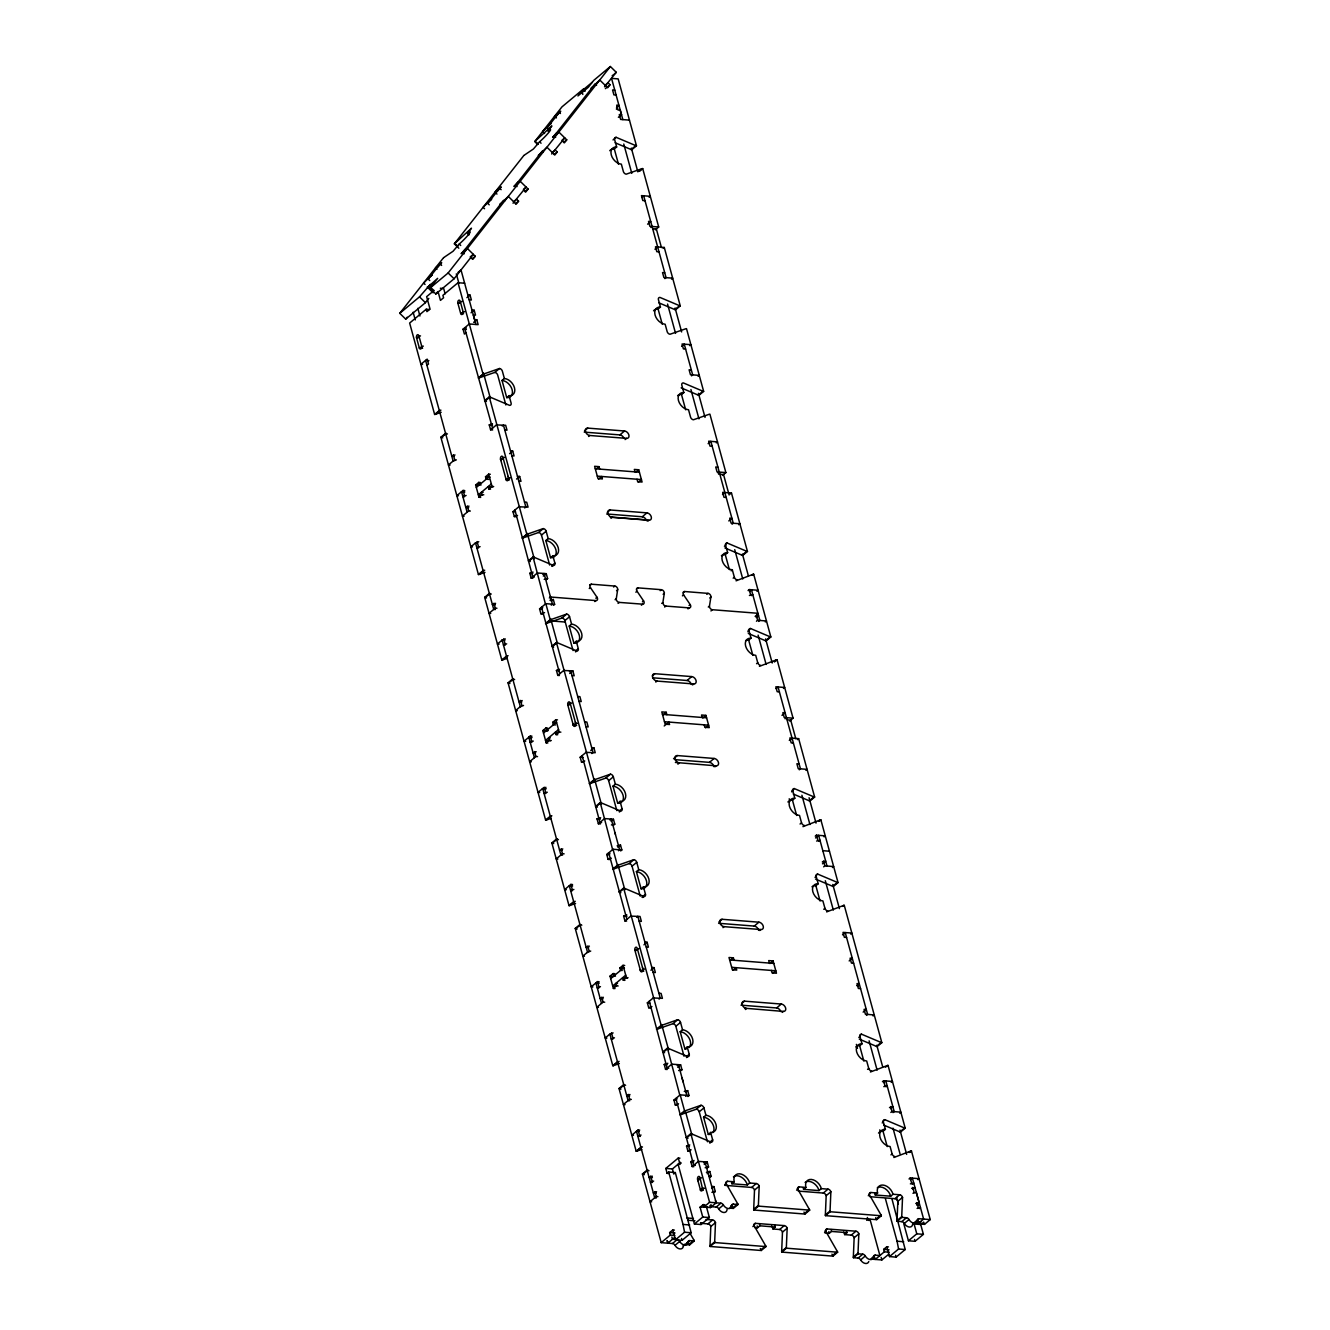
<?xml version="1.0" encoding="UTF-8"?>
<svg xmlns="http://www.w3.org/2000/svg" width="1330" height="1330" viewBox="0 0 1330 1330"><rect width="100%" height="100%" fill="white"/><g stroke="black" fill="none" stroke-linecap="round" stroke-linejoin="round"><path stroke-width="1.5" d="M787.161 1228.222L782.472 1232.129L781.674 1251.414A2.793 1.912 50.2 0 0 781.774 1252.095L786.446 1248.188A2.793 1.912 50.2 0 1 786.346 1247.507L787.161 1228.222A2.793 1.912 50.2 0 0 784.284 1225.595L755.59 1223.351A2.793 1.912 50.2 0 0 754.06 1225.628L765.681 1245.878A2.793 1.912 50.2 0 1 765.964 1246.592L761.292 1250.499L710.104 1246.476A2.793 1.912 50.2 0 1 710.004 1245.778L710.802 1226.509L715.49 1222.602A2.793 1.912 50.2 0 0 712.614 1219.976L705.981 1219.46M710.104 1246.476L714.775 1242.569A2.793 1.912 50.2 0 1 714.676 1241.888L715.49 1222.602M830.868 1191.78L826.179 1195.687L825.365 1214.955A2.793 1.912 50.2 0 0 825.465 1215.653L830.153 1211.746A2.793 1.912 50.2 0 1 830.053 1211.048L830.868 1191.78A2.793 1.912 50.2 0 0 827.992 1189.153L821.358 1188.621A9.742 6.667 50.2 0 0 811.283 1179.427A9.742 6.667 50.2 0 0 805.913 1187.424L799.297 1186.892A2.793 1.912 50.2 0 0 797.767 1189.186L809.388 1209.436A2.793 1.912 50.2 0 1 809.671 1210.134L804.983 1214.041L753.794 1210.034A2.793 1.912 50.2 0 1 753.694 1209.336L754.509 1190.067L759.197 1186.161A2.793 1.912 50.2 0 0 756.305 1183.534L749.688 1183.002A9.742 6.667 50.2 0 0 739.613 1173.808A9.742 6.667 50.2 0 0 734.243 1181.805L731.899 1183.75A9.742 6.667 50.2 0 1 731.6 1182.204M753.794 1210.034L758.482 1206.127A2.793 1.912 50.2 0 1 758.383 1205.429L759.197 1186.161M868.789 1261.488A5.569 3.807 50.2 0 1 865.182 1263.417A5.569 3.807 50.2 0 1 860.626 1259.892A2.793 1.912 50.2 0 0 858.099 1258.08L853.444 1257.715A2.793 1.912 50.2 0 1 853.345 1257.033L854.143 1237.748L858.831 1233.841A2.793 1.912 50.2 0 0 855.955 1231.214L827.277 1228.97L825.215 1230.682M853.444 1257.715L858.116 1253.824A2.793 1.912 50.2 0 1 858.016 1253.126L858.831 1233.841M912.613 1224.415A5.569 3.807 50.2 0 1 909.221 1227.025A5.569 3.807 50.2 0 1 904.334 1223.434A2.793 1.912 50.2 0 0 901.79 1221.638L897.152 1221.273A2.776 1.895 50.2 0 1 897.052 1220.574L897.85 1201.306L902.538 1197.399A2.793 1.912 50.2 0 0 899.662 1194.772L893.029 1194.257A9.742 6.667 50.2 0 0 882.97 1185.047A9.742 6.667 50.2 0 0 877.584 1193.043L875.256 1194.988A9.742 6.667 50.2 0 1 874.957 1193.442M897.152 1221.273L901.823 1217.366A2.776 1.895 50.2 0 1 901.723 1216.667L902.538 1197.399M636.887 588.841L638.051 587.877L661.359 589.689A2.793 1.912 50.2 0 1 661.775 589.772L662.656 590.171A2.793 1.912 50.2 0 1 663.537 590.986L664.202 592.183A2.793 1.912 50.2 0 1 664.335 593.097L662.855 602.673A2.793 1.912 50.2 0 0 662.905 603.271L663.653 604.784A2.793 1.912 50.2 0 0 665.831 606.064L689.139 607.893A2.793 1.912 50.2 0 0 690.27 604.685L683.62 594.876A2.793 1.912 50.2 0 1 684.651 591.518L708.225 593.396A2.793 1.912 50.2 0 1 710.669 595.524L710.918 596.455A2.793 1.912 50.2 0 1 710.902 597.02L709.472 606.048L708.292 607.029M589.257 588.542L590.42 587.577A2.793 1.912 50.2 0 1 591.335 584.202L615.042 586.081A2.793 1.912 50.2 0 1 617.735 589.157L616.289 598.749A2.793 1.912 50.2 0 0 616.405 599.93L616.854 600.844A2.793 1.912 50.2 0 0 617.286 601.376L618.084 602.024A2.793 1.912 50.2 0 0 618.965 602.374L643.072 604.202A2.793 1.912 50.2 0 0 643.57 600.894L636.937 591.085A2.793 1.912 50.2 0 1 638.051 587.877M664.335 593.097L663.155 594.344M662.855 602.673L661.708 603.371M702.739 1189.752L699.929 1177.482A2.095 1.264 -85.5 0 0 697.585 1179.427L700.511 1190.134L702.988 1190.317M428.809 298.369L425.434 302.675L405.7 319.134L399.765 313.315L443.472 257.771M458.8 248.211L454.345 243.839L523.821 155.51M537.669 144.488L534.71 141.578L561.992 106.849L583.388 89.01L577.935 95.943L588.342 87.265L593.795 80.332L610.37 66.5L616.289 72.319L604.518 86.799M454.378 243.822L471.485 228.178L467.562 233.432A9.742 1.031 -45.5 0 1 468.858 234.163A9.742 1.031 -45.5 0 1 459.232 244.022L453.048 251.27L443.705 257.604M538.168 144.056L535.125 141.196L551.867 125.918L547.91 131.155A9.742 1.031 -45.5 0 1 549.207 131.903A9.742 1.031 -45.5 0 1 539.581 141.761L533.413 148.993L524.053 155.327M399.765 313.315L419.499 296.856L430.355 284.404L429.174 285.917L433.613 290.289M405.7 319.134L407.18 317.238M470.188 256.923L473.314 254.313L454.079 278.785L435.841 293.997L429.906 288.178L437.653 278.336L429.174 285.917M429.906 288.178L448.144 272.966L610.37 66.5M435.841 293.997L437.287 292.151M465.084 249.375L461.128 253.697L467.379 248.494L475.276 256.258L472.898 259.284L470.92 257.338M513.48 201.828L516.589 199.217L518.567 201.163L516.19 204.188L508.293 196.424L499.664 204.654L501.227 203.357M517.885 182.16L513.945 186.483L520.196 181.279L528.093 189.043L525.716 192.069L523.737 190.124M552.133 152.618L555.258 150.007L557.237 151.953L554.843 154.978L546.946 147.214L538.317 155.46L539.88 154.147M556.555 132.95L552.598 137.273L558.849 132.069L566.746 139.833L564.369 142.859L562.39 140.93M604.951 85.403L608.059 82.793L610.038 84.738L607.66 87.763L599.764 79.999L591.135 88.246L592.698 86.949M454.81 243.44L457.803 246.316M461.427 491.817L464.835 492M532.648 576.954L534.394 577.004M534.411 757.718L528.808 737.252M599.83 822.538L601.592 822.588M452.749 461.36L456.356 459.864M496.439 424.918L505.666 425.284L507.013 430.189L504.801 430.022M475.143 543.222L478.75 541.726M518.85 506.78L528.06 507.146L526.713 502.241L524.502 502.058M501.726 640.445L505.334 638.949M549.938 600.246L553.313 599.448L554.643 604.352L545.832 603.67L539.581 608.874L540.928 613.778L542.574 613.911M545.433 603.986L533.047 556.971L528.359 560.861A2.793 1.912 50.2 0 1 529.024 561.027L530.254 561.543M519.93 706.962L523.538 705.465M563.637 670.503L572.848 670.869L574.194 675.79L571.983 675.607M542.324 788.823L545.932 787.327M586.031 752.364L595.242 752.73L593.895 747.826L591.7 747.66M617.12 845.847L620.495 845.032L621.842 849.953L613.014 849.255L606.763 854.459L608.109 859.38L609.772 859.513M612.615 849.587L600.229 802.555L595.557 806.462A2.793 1.912 50.2 0 1 596.206 806.612L597.436 807.127M587.112 952.546L590.72 951.05M630.819 916.104L640.029 916.47L641.376 921.374L639.165 921.208M609.506 1034.408L613.113 1032.911M653.213 997.966L662.423 998.331L661.077 993.41L658.882 993.244M684.302 1091.431L687.677 1090.633L689.023 1095.538L680.195 1094.856L673.961 1100.06L675.291 1104.964L676.953 1105.097M679.813 1095.172L667.427 1048.14L662.739 1052.047A2.793 1.912 50.2 0 1 663.404 1052.196L664.618 1052.728M707.394 1167.939L708.558 1166.959L707.211 1162.054L698.4 1161.356L692.149 1166.576L690.802 1161.655L694.027 1160.492M582.823 94.463L581.842 90.922L592.249 82.244M556.788 115.527L560.728 111.188L554.477 116.392L556.406 117.888M549.639 124.604L551.202 123.308L542.59 131.554L544.552 133.482M612.149 75.777L613.197 74.912M614.227 74.048L616.289 72.319M605.366 88.645L610.038 84.738M497.287 191.254L501.227 186.931L494.976 192.135L496.955 194.08M490.138 200.348L491.701 199.051L483.073 207.281L484.552 208.744M562.041 140.165L564.768 137.888L551.701 154.014M563.637 142.443L566.746 139.833M554.111 154.563L557.237 151.953M616.438 109.293A2.095 1.264 -85.5 0 0 616.571 107.248L618.915 105.286L616.704 105.12L618.051 110.024L620.262 110.207L621.492 114.696L618.367 117.306M523.388 189.375L526.115 187.098L513.048 203.224M524.968 191.636L528.093 189.043M437.769 266.998L441.71 262.658L435.475 267.879L436.955 269.325M515.442 203.756L518.567 201.163M430.637 276.091L432.2 274.778L423.572 283.024L425.051 284.47M613.047 139.933L616.172 137.339L635.823 145.635A2.793 1.912 50.2 0 0 636.471 145.801L618.167 78.886L611.551 78.37L622.839 119.617M434.079 290.455L426.647 296.656L430.039 309.059L426.93 311.669L426.248 309.208L429.557 309.474M472.167 258.851L475.276 256.258M457.886 272.567L461.011 269.957L475.924 324.487M609.755 150.722A9.742 6.667 50.2 0 1 614.31 148.943L616.655 146.982L614.626 139.617A2.793 1.912 50.2 0 1 616.172 137.339M426.248 309.208L409.64 323.057L434.627 414.445A2.793 1.912 50.2 0 0 435.243 414.378L441.178 412.317M464.636 283.224L458.019 282.708L442.907 295.327L443.572 297.77L440.446 300.381L438.036 291.519M615.175 142.792L631.135 149.542L635.823 145.635M636.471 145.801L631.8 149.708A2.793 1.912 50.2 0 1 631.135 149.542M461.876 301.378L457.869 303.19L460.679 313.431A2.095 1.28 -85.4 0 0 462.358 314.296A2.095 1.28 -85.4 0 0 463.023 311.469L460.213 301.245A2.095 1.264 -85.6 0 0 458.551 300.381A2.095 1.264 -85.6 0 0 457.886 303.19L459.532 303.323M466.913 297.671L470.039 295.077L471.385 299.982L469.174 299.815M422.624 348.194L419.316 347.928L416.473 337.521A2.095 1.264 -85.5 0 1 418.8 335.576L421.66 345.966A2.095 1.313 -84.7 0 1 421.012 348.776A2.095 1.313 -84.7 0 1 419.283 347.961L423.306 346.099M638.982 171.254L642.107 168.644A2.793 1.912 50.2 0 1 642.706 168.594L658.699 226.998L655.274 229.857M639.597 171.204L642.706 168.594M471.069 312.816L474.178 310.223L475.525 315.127L473.314 314.961L474.577 319.566L476.788 319.749L478.135 324.653L469.307 323.955L463.056 329.175L464.403 334.079L465.965 332.783M473.663 322.342L476.788 319.749M426.947 365.318L428.509 364.021L427.163 359.117L420.928 364.32L422.574 364.453M641.725 197.405L643.67 195.776L666.064 277.654L664.9 278.618M649.123 197.272L650.287 196.308L641.459 195.61L642.806 200.531L645.017 200.697M647.61 224.172L650.736 221.578L648.525 221.395L649.871 226.316L658.699 226.998M650.902 227.463L652.066 226.482M434.627 414.445L439.316 410.538A2.793 1.912 50.2 0 0 439.914 410.471L440.912 410.139M499.482 368.51L483.621 374.029A2.793 1.912 50.2 0 1 483.023 374.079L478.335 377.986A2.793 1.912 50.2 0 0 478.933 377.936L494.81 372.417L499.482 368.51A2.793 1.912 50.2 0 1 502.358 371.137L504.386 378.501A9.742 6.667 50.2 0 1 514.461 387.695A9.742 6.667 50.2 0 1 509.074 395.692L506.747 397.653L502.042 380.447L504.386 378.501M435.243 414.378L439.914 410.471M478.933 377.936L483.621 374.029M654.942 249.225L657.668 246.948M663.121 248.444L664.285 247.463L680.262 305.883L675.59 309.774A2.793 1.912 50.2 0 1 674.925 309.624L658.965 302.874M484.985 572.399L479.033 574.46A2.793 1.912 50.2 0 1 478.418 574.51L440.862 437.238L445.55 433.331A2.793 1.912 50.2 0 1 446.215 433.48L447.445 433.996M509.074 395.692L511.102 403.057A2.793 1.912 50.2 0 1 509.556 405.351L489.922 397.038A2.793 1.912 50.2 0 0 489.257 396.889L484.569 400.779A2.793 1.912 50.2 0 1 485.234 400.945L486.464 401.461M440.862 437.238A2.793 1.912 50.2 0 1 441.527 437.387L446.215 433.48M485.234 400.945L489.922 397.038M455.01 454.96L451.784 456.124L454.278 456.323M492.665 429.956L490.587 429.806L489.257 424.885L492.466 423.721M450.105 465.068L448.443 464.951L453.131 461.045L425.6 360.413L428.908 360.663M490.587 429.806L496.838 424.586L489.257 396.889M671.517 279.15L672.681 278.17L663.87 277.471L662.523 272.567L664.717 272.733M502.291 426.082L503.455 425.118L525.849 506.979L524.685 507.944M653.545 310.804A9.742 6.667 50.2 0 1 658.101 309.026L660.445 307.064L658.433 299.699A2.793 1.912 50.2 0 1 659.963 297.421L679.613 305.717A2.793 1.912 50.2 0 0 680.262 305.883M674.925 309.624L679.613 305.717M458.501 495.774L456.855 495.641L463.089 490.438L464.752 490.57M508.143 476.423L508.526 477.886A2.095 1.264 -85.5 0 1 506.198 479.831L500.546 459.199L504.552 457.37M509.589 453.68L512.715 451.07L514.062 455.99L511.851 455.808M480.662 497.403L479 497.27L475.641 485.001L478.767 482.391L480.429 482.524M488.692 479.399L486.198 479.199L485.533 476.755L488.659 474.145L490.305 474.278M466.099 495.475L462.873 496.655L464.536 496.788M476.323 487.445L489.34 476.589M491.352 483.954L478.351 494.81L481.876 495.093M469.008 506.115L465.783 507.295L468.675 507.528M479 497.27L482.125 494.677L483.788 494.793M492.765 486.93L488.226 486.581L488.891 489.024L492.017 486.431L493.663 486.547M464.104 516.24L462.441 516.106L468.692 510.903L470.338 511.036M505.799 478.384L506.148 479.664L510.155 477.836M516.539 479.049L519.664 476.456L520.994 481.36L518.8 481.194M681.625 346.365L684.268 344.154L692.664 374.861L691.5 375.841M584.535 430.804L587.76 428.11L624.535 431.003A4.173 2.86 50.2 0 1 628.857 434.943A4.173 2.86 50.2 0 1 626.546 438.368L625.083 439.582M689.721 345.65L690.885 344.686L682.057 343.988L683.404 348.892L685.615 349.075M588.608 436.456L589.772 435.492L626.546 438.368M472.499 546.946L470.853 546.813L475.525 542.906L493.729 609.423L495.375 609.539M515.99 516.705L514.328 516.572L512.981 511.668L519.232 506.447M480.08 546.647L476.871 547.81L478.534 547.943M514.328 516.572L517.553 515.408M584.236 432.117L619.846 434.91L624.535 431.003M698.117 376.357L699.281 375.376L690.453 374.694L689.106 369.773L691.317 369.956M677.618 395.625A9.742 6.667 50.2 0 1 681.492 394.528L683.836 392.566L681.825 385.201A2.793 1.912 50.2 0 1 683.354 382.924L703.005 391.236A2.793 1.912 50.2 0 0 703.653 391.386L686.513 328.676A2.793 1.912 50.2 0 0 685.898 328.726L670.037 334.246A2.793 1.912 50.2 0 1 667.161 331.619L665.15 324.254A9.742 6.667 50.2 0 1 655.075 315.06A9.742 6.667 50.2 0 1 660.445 307.064M595.907 469.257L599.015 466.647L599.697 469.108M478.418 574.51L483.106 570.62A2.793 1.912 50.2 0 0 483.704 570.553L484.702 570.221M543.272 528.592L527.412 534.111A2.793 1.912 50.2 0 1 526.813 534.161L522.125 538.068A2.793 1.912 50.2 0 0 522.74 538.018L538.6 532.499L543.272 528.592A2.793 1.912 50.2 0 1 546.148 531.219L548.176 538.583A9.742 6.667 50.2 0 1 558.251 547.777A9.742 6.667 50.2 0 1 552.881 555.774L550.537 557.719L545.832 540.529L548.176 538.583M479.033 574.46L483.704 570.553M522.74 538.018L527.412 534.111M681.126 387.861L698.317 395.143L703.005 391.236M598.583 479.083L601.709 476.473L602.39 478.933L597.968 478.584L594.61 466.298L599.015 466.647M703.653 391.386L698.981 395.293A2.793 1.912 50.2 0 1 698.317 395.143M549.656 565.051L541.476 535.125L546.148 531.219M507.378 658.25L502.424 659.979A2.793 1.912 50.2 0 1 501.826 660.029L484.669 597.32L489.34 593.413A2.793 1.912 50.2 0 1 490.005 593.562L491.236 594.078M484.669 597.32A2.793 1.912 50.2 0 1 485.317 597.469L490.005 593.562M529.024 561.027L533.712 557.12L553.363 565.433A2.793 1.912 50.2 0 0 554.893 563.139L552.881 555.774M635.624 472.366L638.732 469.773L642.091 482.042L637.685 481.693L637.02 479.249M638.3 482.192L641.426 479.581L597.303 476.123M495.591 603.338L492.383 604.502L495.275 604.734M532.831 578.301L531.185 578.168L529.839 573.263L533.064 572.1M607.228 512.416L610.154 509.972L646.929 512.865A4.173 2.86 50.2 0 1 651.251 516.805A4.173 2.86 50.2 0 1 648.94 520.23L647.777 521.21M496.938 608.242L495.292 608.109L489.041 613.33L490.704 613.446M531.185 578.168L537.42 572.964L546.248 573.662L547.594 578.567L546.431 579.548M551.667 565.832L554.893 563.139M552.183 566.397L553.363 565.433M611.002 518.318L612.166 517.353L648.94 520.23M543.322 576.106L546.248 573.662M544.219 579.381L547.594 578.567M708.125 443.655L710.852 441.377L733.262 523.239L732.082 524.22M716.305 442.873L717.485 441.893L708.657 441.194L710.004 446.115L712.198 446.281M606.63 513.979L642.257 516.771L646.929 512.865M549.307 598.001L550.487 597.02L596.089 600.595A2.793 1.912 50.2 0 0 596.987 597.237L590.42 587.577M499.099 644.152L497.437 644.019L502.125 640.112L504.885 640.329M551.252 601.16L553.313 599.448M506.68 643.853L503.471 645.033L505.117 645.15M540.928 613.778L544.552 612.648M553.48 605.333L554.643 604.352M718.084 473.048L719.264 472.067M590.287 585.183L591.468 584.219M722.456 475.442L725.881 472.599L709.904 414.179A2.793 1.912 50.2 0 0 709.289 414.245L693.429 419.765A2.793 1.912 50.2 0 1 690.553 417.138L688.541 409.773A9.742 6.667 50.2 0 1 678.466 400.563A9.742 6.667 50.2 0 1 683.836 392.566M501.826 660.029L506.497 656.122A2.793 1.912 50.2 0 0 507.096 656.072L508.093 655.723M566.663 614.094L550.803 619.614A2.793 1.912 50.2 0 1 550.204 619.68L545.516 623.571A2.793 1.912 50.2 0 0 546.131 623.521L561.992 618.001L566.663 614.094A2.793 1.912 50.2 0 1 569.556 616.721L571.567 624.086A9.742 6.667 50.2 0 1 581.642 633.296A9.742 6.667 50.2 0 1 576.272 641.276L573.928 643.238L569.223 626.048L571.567 624.086M502.424 659.979L507.096 656.072M546.131 623.521L550.803 619.614M573.047 650.553L564.868 620.628L569.556 616.721M595.823 598.217L596.987 597.237M722.523 494.494L724.85 492.532M594.776 601.559L595.956 600.595M613.596 587.012L614.776 586.048M730.303 494.029L731.483 493.064L747.46 551.468L742.772 555.375A2.793 1.912 50.2 0 1 742.107 555.225L724.917 547.943M616.555 590.686L617.719 589.705M551.169 818.332L546.214 820.061A2.793 1.912 50.2 0 1 545.616 820.111L508.06 682.822L512.732 678.915A2.793 1.912 50.2 0 1 513.397 679.065L514.627 679.597M576.272 641.276L578.284 648.658A2.793 1.912 50.2 0 1 576.755 650.935L557.104 642.623A2.793 1.912 50.2 0 0 556.439 642.473L551.75 646.38A2.793 1.912 50.2 0 1 552.415 646.53L553.646 647.045M508.06 682.822A2.793 1.912 50.2 0 1 508.708 682.972L513.397 679.065M552.415 646.53L557.104 642.623M615.108 599.73L616.289 598.749M618.068 603.388L619.231 602.407M635.856 592.199L637.02 591.218M728.79 520.928L731.916 518.334L729.705 518.151L731.051 523.072L739.879 523.754L738.699 524.735M575.358 651.085L578.284 648.658M575.574 651.916L576.755 650.935M522.191 700.544L518.983 701.725L521.875 701.941M559.431 675.524L557.785 675.391L556.439 670.47L559.647 669.306M642.407 601.858L643.57 600.894M641.376 605.217L642.54 604.236M517.287 710.669L515.641 710.536L520.313 706.629L502.125 640.112M557.785 675.391L564.02 670.187M660.195 590.67L661.359 589.689M569.473 671.683L570.637 670.702L593.03 752.564L591.867 753.545M569.722 673.479L572.848 670.869M725.399 544.469L727.144 543.006L746.795 551.318A2.793 1.912 50.2 0 0 747.46 551.468M724.434 546.264L725.615 545.283A2.793 1.912 50.2 0 1 727.144 543.006M721.409 555.707A9.742 6.667 50.2 0 1 725.282 554.61L727.626 552.648L725.615 545.283M664.651 607.045L665.831 606.064M683.47 592.498L684.651 591.518M682.44 595.857L683.62 594.876M742.107 555.225L746.795 551.318M525.683 741.359L524.037 741.242L530.271 736.022L531.933 736.155M689.007 605.516L690.27 604.685M731.168 570.819L732.331 569.839A9.742 6.667 50.2 0 1 722.257 560.645A9.742 6.667 50.2 0 1 727.626 552.648M687.976 608.874L689.139 607.893M547.844 742.988L546.198 742.871L542.84 730.586L545.948 727.976L547.611 728.109M555.458 724.95L553.396 724.8L552.715 722.34L555.84 719.73L557.486 719.863M706.779 594.327L707.959 593.346M533.28 741.076L530.055 742.24L531.717 742.373M543.505 733.046L556.505 722.19M733.179 578.184L734.343 577.22L732.331 569.839M709.738 598.001L710.902 597.02M736.055 580.828L753.096 574.311A2.793 1.912 50.2 0 1 753.694 574.261L770.851 636.97L766.163 640.877A2.793 1.912 50.2 0 1 765.498 640.727L748.308 633.462M558.534 729.555L545.516 740.411L550.82 740.827M536.189 751.716L532.964 752.88L535.458 753.079M546.198 742.871L549.307 740.261L550.969 740.394M559.132 732.448L555.408 732.165L556.073 734.625L559.199 732.015L560.861 732.148M751.915 575.292L753.096 574.311M752.514 575.242L753.694 574.261M531.285 761.824L529.639 761.708L535.874 756.487L537.536 756.62M575.325 722.024L575.674 723.304A2.095 1.264 -85.5 0 1 573.38 725.415L575.674 723.304L577.336 723.437M710.952 610.936L712.414 609.722L757.884 613.28L756.72 614.261M748.075 590.553L749.239 589.572L758.067 590.271L756.903 591.251M749.405 591.468L751.45 589.755L759.846 620.445L758.682 621.426M652.315 675.906L654.942 673.712L691.716 676.588A4.173 2.86 50.2 0 1 696.039 680.528A4.173 2.86 50.2 0 1 693.745 683.952L692.564 684.933M749.422 595.474L752.797 594.66L751.616 595.64M655.79 682.057L656.97 681.076L693.745 683.952M539.681 792.53L538.035 792.397L542.707 788.49L546.248 788.773M583.172 762.289L581.526 762.157L580.179 757.252L586.414 752.049M590.769 750.436L593.895 747.826M755.124 616.339L758.499 615.541L756.172 617.486M547.278 792.231L544.053 793.412L545.716 793.528M581.526 762.157L584.735 760.993M756.471 621.26L757.635 620.279L766.462 620.977L765.299 621.941M652.564 677.785L687.045 680.495L691.716 676.588M748.192 630.47L750.536 628.508L770.186 636.821A2.793 1.912 50.2 0 0 770.851 636.97M747.842 631.767L749.006 630.802A2.793 1.912 50.2 0 1 750.536 628.508M745.631 640.678A9.742 6.667 50.2 0 1 748.674 640.112L751.018 638.167L749.006 630.802M663.088 714.842L666.214 712.248L666.879 714.692M545.616 820.111L550.288 816.204A2.793 1.912 50.2 0 0 550.903 816.155L551.884 815.805M610.47 774.176L594.593 779.696A2.793 1.912 50.2 0 1 593.995 779.762L589.306 783.653A2.793 1.912 50.2 0 0 589.922 783.603L605.782 778.083L610.47 774.176A2.793 1.912 50.2 0 1 613.346 776.803L615.358 784.168A9.742 6.667 50.2 0 1 625.433 793.378A9.742 6.667 50.2 0 1 620.063 801.358L617.719 803.32L613.014 786.13L615.358 784.168M546.214 820.061L550.903 816.155M589.922 783.603L594.593 779.696M765.498 640.727L770.186 636.821M664.219 725.964L668.89 722.057L669.572 724.518L665.15 724.168L661.791 711.899L666.214 712.248M616.854 810.635L608.658 780.71L613.346 776.803M756.571 663.703L757.734 662.722L755.723 655.358A9.742 6.667 50.2 0 1 745.648 646.147A9.742 6.667 50.2 0 1 751.018 638.167M759.447 666.33L776.487 659.83A2.793 1.912 50.2 0 1 777.086 659.78L793.062 718.183L789.654 721.026M575.558 903.486L569.606 905.564A2.793 1.912 50.2 0 1 569.007 905.614L551.85 842.904L556.538 838.997A2.793 1.912 50.2 0 1 557.187 839.147L558.417 839.679M551.85 842.904A2.793 1.912 50.2 0 1 552.515 843.054L557.187 839.147M596.206 806.612L600.894 802.705L620.545 811.017A2.793 1.912 50.2 0 0 622.074 808.74L620.063 801.358M702.805 717.951L705.931 715.357L709.289 727.626L704.867 727.294L704.202 724.833M774.143 661.775L776.487 659.83M774.742 661.725L777.086 659.78M705.482 727.793L708.607 725.183L664.468 721.725M562.789 848.922L559.564 850.103L562.041 850.286M600.445 823.935L598.367 823.769L597.02 818.848L600.661 817.717M673.545 758.748L677.336 755.573L714.11 758.449A4.173 2.86 50.2 0 1 718.433 762.389A4.173 2.86 50.2 0 1 716.139 765.814L714.958 766.795M564.12 853.843L562.474 853.71L556.223 858.914L557.885 859.047M598.367 823.769L604.618 818.565L613.446 819.247L614.776 824.168L613.313 825.381M619.148 811.167L622.074 808.74M619.364 811.998L620.545 811.017M677.901 764.152L679.364 762.938A4.173 2.86 50.2 0 1 675.042 758.998A4.173 2.86 50.2 0 1 677.336 755.573M611.102 821.208L613.446 819.247M611.401 824.966L614.776 824.168M776.088 688.591L778.05 686.962L800.444 768.823L799.264 769.804M783.486 688.458L784.667 687.477L775.839 686.795L777.186 691.7L779.397 691.883M674.958 759.663L709.439 762.356L714.11 758.449M572.532 884.533L570.869 884.4L564.618 889.604L566.281 889.737M617.851 847.227L620.495 845.032M573.862 889.454L570.653 890.618L572.316 890.751M608.109 859.38L611.335 858.199M781.974 715.357L785.099 712.747L782.888 712.581L784.235 717.485L793.062 718.183M620.661 850.934L621.842 849.953M785.082 718.799L786.446 717.668M569.007 905.614L573.679 901.707A2.793 1.912 50.2 0 0 574.294 901.657L575.275 901.308M633.861 859.679L617.985 865.215A2.793 1.912 50.2 0 1 617.386 865.265L612.714 869.172A2.793 1.912 50.2 0 0 613.313 869.122L629.173 863.586L633.861 859.679A2.793 1.912 50.2 0 1 636.738 862.322L638.749 869.687A9.742 6.667 50.2 0 1 648.824 878.881A9.742 6.667 50.2 0 1 643.454 886.877L641.11 888.822L636.405 871.632L638.749 869.687M569.606 905.564L574.294 901.657M613.313 869.122L617.985 865.215M640.245 896.154L632.049 866.212L636.738 862.322M789.305 740.411L792.048 738.133M797.485 739.63L798.665 738.649L814.642 797.052L809.953 800.959A2.793 1.912 50.2 0 1 809.305 800.81L793.328 794.06M619.348 1063.568L613.396 1065.646A2.793 1.912 50.2 0 1 612.798 1065.696L575.242 928.423L579.93 924.516A2.793 1.912 50.2 0 1 580.578 924.666L581.808 925.181M643.454 886.877L645.466 894.242A2.793 1.912 50.2 0 1 643.936 896.52L624.285 888.207A2.793 1.912 50.2 0 0 623.62 888.058L618.949 891.965A2.793 1.912 50.2 0 1 619.597 892.114L620.827 892.646M575.242 928.423A2.793 1.912 50.2 0 1 575.907 928.573L580.578 924.666M619.597 892.114L624.285 888.207M641.958 897.168L645.466 894.242M642.756 897.501L643.936 896.52M589.373 946.129L586.164 947.309L588.641 947.509M626.613 921.108L624.967 920.975L623.62 916.071L626.829 914.89M584.485 956.253L582.823 956.12L587.511 952.214L569.307 885.714L572.615 885.963M624.967 920.975L631.201 915.772M805.897 770.319L807.061 769.355L798.233 768.657L796.886 763.736L799.097 763.919M636.654 917.268L637.835 916.287L660.229 998.148L659.048 999.129M791.998 790.552L794.326 788.59L813.977 796.903A2.793 1.912 50.2 0 0 814.642 797.052M791.633 791.849L792.796 790.885A2.793 1.912 50.2 0 1 794.326 788.59M787.925 801.99A9.742 6.667 50.2 0 1 792.481 800.195L794.808 798.249L792.796 790.885M809.305 800.81L813.977 796.903M592.881 986.96L591.218 986.827L597.469 981.623L599.115 981.74M643.969 944.849L647.095 942.255L648.425 947.16L646.23 946.993M615.025 988.589L613.379 988.456L610.021 976.17L613.147 973.577L614.793 973.693M622.224 970.518L620.578 970.385L619.896 967.924L623.022 965.331L624.684 965.464M600.462 986.661L597.253 987.824L598.899 987.957M610.686 978.631L623.704 967.775M800.062 824.018L801.525 822.805L799.513 815.44A9.742 6.667 50.2 0 1 789.438 806.229A9.742 6.667 50.2 0 1 794.808 798.249M802.954 826.662L820.278 819.912A2.793 1.912 50.2 0 1 820.876 819.862L838.033 882.571L833.345 886.478A2.793 1.912 50.2 0 1 832.696 886.312L815.506 879.047M625.715 975.156L612.698 985.996L616.239 986.278M603.371 997.301L600.163 998.481L603.055 998.697M613.379 988.456L616.505 985.846L618.151 985.979M627.145 978.115L622.59 977.75L623.255 980.21L626.38 977.6L628.043 977.733M818.515 821.375L820.278 819.912M819.114 821.325L820.876 819.862M598.467 1007.425L596.821 1007.292L603.055 1002.089L604.718 1002.205M643.836 971.1L640.528 970.834L644.518 969.021M650.902 970.235L654.028 967.625L655.374 972.546L653.163 972.363M815.257 836.138L816.437 835.174L825.248 835.855L824.085 836.836M815.523 837.95L818.632 835.34L827.027 866.046M718.915 921.989L722.14 919.296L758.915 922.189A4.173 2.86 50.2 0 1 763.221 926.129A4.173 2.86 50.2 0 1 760.926 929.554L759.746 930.518M816.603 841.059L819.978 840.261L818.815 841.225M722.971 927.642L724.152 926.661L760.926 929.554M606.879 1038.115L605.217 1037.982L609.905 1034.092L628.093 1100.592L629.755 1100.725M650.353 1007.891L648.707 1007.758L647.361 1002.837L653.595 997.633L623.62 888.058M822.322 861.94L825.697 861.125L822.472 863.818M614.46 1037.816L611.251 1038.996L612.897 1039.129M648.707 1007.758L651.916 1006.577M823.652 866.844L824.833 865.863L833.661 866.562L832.48 867.542M718.599 923.286L754.226 926.079L758.915 922.189M815.972 875.572L817.717 874.109L837.368 882.405A2.793 1.912 50.2 0 0 838.033 882.571M815.024 877.368L816.188 876.387A2.793 1.912 50.2 0 1 817.717 874.109M811.998 886.794A9.742 6.667 50.2 0 1 815.872 885.714L818.199 883.752L816.188 876.387M730.27 960.426L733.395 957.833L734.06 960.293M612.798 1065.696L617.486 1061.789A2.793 1.912 50.2 0 0 618.084 1061.739L619.082 1061.39M677.652 1019.761L661.791 1025.297A2.793 1.912 50.2 0 1 661.176 1025.347L656.505 1029.254A2.793 1.912 50.2 0 0 657.103 1029.204L672.963 1023.668L677.652 1019.761A2.793 1.912 50.2 0 1 680.528 1022.388L682.539 1029.769A9.742 6.667 50.2 0 1 692.614 1038.963A9.742 6.667 50.2 0 1 687.244 1046.959L684.9 1048.905L680.195 1031.714L682.539 1029.769M613.396 1065.646L618.084 1061.739M657.103 1029.204L661.791 1025.297M832.696 886.312L837.368 882.405M732.963 970.252L736.089 967.658L736.754 970.102L732.348 969.77L728.99 957.484L733.395 957.833M684.036 1056.236L675.84 1026.295L680.528 1022.388M823.752 909.288L824.933 908.307L822.904 900.942A9.742 6.667 50.2 0 1 812.83 891.748A9.742 6.667 50.2 0 1 818.199 883.752M826.628 911.914L843.669 905.414A2.793 1.912 50.2 0 1 844.267 905.364L881.823 1042.653L877.152 1046.544A2.793 1.912 50.2 0 1 876.487 1046.394L859.296 1039.129M641.758 1149.436L636.787 1151.148A2.793 1.912 50.2 0 1 636.189 1151.215L619.032 1088.505L623.72 1084.598A2.793 1.912 50.2 0 1 624.369 1084.748L625.599 1085.263M619.032 1088.505A2.793 1.912 50.2 0 1 619.697 1088.655L624.369 1084.748M663.404 1052.196L668.076 1048.289L687.726 1056.602A2.793 1.912 50.2 0 0 689.256 1054.324L687.244 1046.959M769.987 963.552L773.112 960.942L776.471 973.227L772.065 972.878L771.383 970.418M842.489 906.395L843.669 905.414M843.104 906.345L844.267 905.364M772.663 973.377L775.789 970.784L731.666 967.326M629.971 1094.507L626.746 1095.687L629.655 1095.92M667.211 1069.486L665.549 1069.353L664.219 1064.449L667.843 1063.302M741.608 1003.601L744.534 1001.158L781.308 1004.05A4.173 2.86 50.2 0 1 785.614 1007.99A4.173 2.86 50.2 0 1 783.32 1011.415L782.156 1012.396M631.318 1099.428L629.655 1099.295L623.421 1104.499L625.067 1104.632M665.549 1069.353L671.8 1064.15L680.628 1064.848L681.974 1069.752L680.794 1070.733M686.33 1056.768L689.256 1054.324M686.563 1057.583L687.726 1056.602M745.382 1009.503L746.546 1008.522A4.173 2.86 50.2 0 1 742.223 1004.582A4.173 2.86 50.2 0 1 744.534 1001.158M677.702 1067.275L680.628 1064.848M678.599 1070.55L681.974 1069.752M842.505 934.84L845.232 932.563L867.625 1014.424L866.462 1015.389M850.685 934.042L851.848 933.078L843.02 932.38L844.367 937.301L846.578 937.467M740.993 1005.164L776.62 1007.957L781.308 1004.05M639.713 1130.118L638.051 1130.001L631.817 1135.205L633.462 1135.338M685.632 1092.329L687.677 1090.633M641.06 1135.039L637.835 1136.202L640.329 1136.402M675.291 1104.964L678.516 1103.8M849.172 960.942L852.281 958.348L850.086 958.165L851.416 963.086L853.627 963.253M687.859 1096.518L689.023 1095.538M636.189 1151.215L640.877 1147.308A2.793 1.912 50.2 0 0 641.476 1147.241L642.473 1146.909M701.043 1105.28L685.183 1110.799A2.793 1.912 50.2 0 1 684.568 1110.849L679.896 1114.756A2.793 1.912 50.2 0 0 680.495 1114.706L696.355 1109.187L701.043 1105.28A2.793 1.912 50.2 0 1 703.919 1107.907L705.931 1115.272A9.742 6.667 50.2 0 1 716.006 1124.465A9.742 6.667 50.2 0 1 710.636 1132.462L708.292 1134.424L703.587 1117.217L705.931 1115.272M636.787 1151.148L641.476 1147.241M680.495 1114.706L685.183 1110.799M707.427 1141.739L699.231 1111.813L703.919 1107.907M856.886 985.68L859.23 983.718L857.019 983.552L858.365 988.456L860.577 988.639M683.919 1245.495L683.321 1245.977A5.569 3.807 50.2 0 1 680.062 1248.937A5.569 3.807 50.2 0 1 675.008 1245.329A2.793 1.912 50.2 0 0 672.481 1243.533L661.21 1242.652L642.423 1174.008L647.112 1170.101A2.793 1.912 50.2 0 1 647.777 1170.25L648.99 1170.766M710.636 1132.462L712.647 1139.827A2.793 1.912 50.2 0 1 711.118 1142.121L691.467 1133.808A2.793 1.912 50.2 0 0 690.819 1133.659L686.13 1137.566A2.793 1.912 50.2 0 1 686.795 1137.715L688.026 1138.231M642.423 1174.008A2.793 1.912 50.2 0 1 643.088 1174.157L647.777 1170.25M686.795 1137.715L691.467 1133.808M652.315 1176.169L649.09 1177.349L652.398 1177.599M689.555 1151.148L687.893 1151.015L686.546 1146.111L689.771 1144.93M668.79 1173.476L667.145 1173.359L665.798 1168.438L678.283 1158.031L679.946 1158.164M653.645 1181.09L650.437 1182.254L652.498 1182.42M687.893 1151.015L691.118 1149.835M667.145 1173.359L668.707 1172.046L675.324 1172.561L691.168 1232.744L682.074 1240.341L675.441 1239.826L672.764 1230.001L674.41 1230.117M665.798 1168.438L672.415 1168.954L680.411 1162.287M863.153 1012.113L866.279 1009.503L864.084 1009.337L865.414 1014.241L874.242 1014.94L873.078 1015.921M709.439 1142.52L712.647 1139.827M709.954 1143.085L711.118 1142.121M673.961 1173.708L675.324 1172.561M656.571 1191.73L653.346 1192.894L656.239 1193.126M657.901 1196.634L656.255 1196.501L650.004 1201.722L651.667 1201.838M704.285 1164.498L707.211 1162.054M859.762 1035.654L861.524 1034.191L881.175 1042.487A2.793 1.912 50.2 0 0 881.823 1042.653M858.814 1037.45L859.978 1036.469A2.793 1.912 50.2 0 1 861.524 1034.191M705.183 1167.773L708.558 1166.959M697.967 1180.824L697.635 1179.594L701.625 1177.765M706.413 1172.279L709.788 1171.464L711.134 1176.385L709.971 1177.349M855.788 1046.876A9.742 6.667 50.2 0 1 859.662 1045.796L862.006 1043.834L859.978 1036.469M707.161 1173.659L709.788 1171.464M702.772 1187.873L700.428 1189.818L702.639 1190.001M876.487 1046.394L881.175 1042.487M711.883 1188.322L713.944 1186.609L715.274 1191.53L714.11 1192.495M711.899 1192.328L715.274 1191.53M725.582 1182.985L727.626 1181.273L734.243 1181.805M724.917 1184.531L726.097 1183.567A2.793 1.912 50.2 0 1 727.626 1181.273M661.21 1242.652L670.303 1235.055L669.638 1232.594L672.764 1230.001M680.129 1164.398L678.067 1164.232L694.41 1223.999L702.755 1217.033L700.079 1207.208L703.204 1204.614L704.85 1204.747M867.542 1069.37L868.723 1068.389L866.695 1061.024A9.742 6.667 50.2 0 1 856.636 1051.831A9.742 6.667 50.2 0 1 862.006 1043.834M703.204 1204.614L703.869 1207.075L709.588 1202.287L720.86 1203.185A2.793 1.912 50.2 0 1 723.387 1204.98A5.569 3.807 50.2 0 0 728.441 1208.571A5.569 3.807 50.2 0 0 731.716 1205.628A2.793 1.912 50.2 0 1 733.345 1204.149L738 1204.514A2.776 1.895 50.2 0 0 737.718 1203.816L726.097 1183.567M688.059 1220.325L694.958 1220.724M700.079 1207.208L707.676 1206.925M870.418 1071.997L887.459 1065.496A2.793 1.912 50.2 0 1 888.058 1065.446L905.215 1128.156L900.543 1132.063A2.793 1.912 50.2 0 1 899.878 1131.913L883.918 1125.163M715.823 1203.135L715.507 1200.259M674.759 1237.382L667.826 1243.168L667.211 1240.923M703.869 1207.075L710.486 1207.59L716.205 1202.819L705.016 1161.888L703.836 1162.852M675.441 1239.826L684.551 1232.228L691.168 1232.744M672.481 1243.533L677.153 1239.627A2.793 1.912 50.2 0 1 679.697 1241.422A5.569 3.807 50.2 0 0 684.75 1245.03A5.569 3.807 50.2 0 0 688.009 1242.087A2.793 1.912 50.2 0 1 689.638 1240.607L694.293 1240.973A2.793 1.912 50.2 0 0 694.011 1240.258L689.655 1232.661M710.935 1204.564L711.533 1206.726L716.188 1207.075L720.86 1203.185M885.414 1067.209L887.459 1065.496M886.894 1066.427L888.058 1065.446M675.008 1245.329L679.697 1241.422M701.11 1222.736A9.742 6.667 50.2 0 1 701.309 1223.367L701.741 1223.002M716.188 1207.075A2.793 1.912 50.2 0 1 718.715 1208.887L723.387 1204.98M731.899 1183.75L747.344 1184.964L749.688 1183.002M694.41 1223.999L701.026 1224.514L709.389 1217.565L706.696 1207.74M701.309 1223.367L707.926 1223.883L712.614 1219.976M724.734 1185.329L751.633 1187.441L756.305 1183.534M684.335 1244.564A2.793 1.912 50.2 0 1 684.967 1244.514L685.249 1244.265M687.012 1242.802L689.638 1240.607M730.719 1206.36L733.345 1204.149M684.202 1245.246L685.382 1244.282M686.845 1243.051L688.009 1242.087M730.536 1206.609L731.716 1205.628M882.438 1081.739L883.619 1080.758L892.447 1081.456L891.266 1082.421M694.293 1240.973L689.605 1244.88A2.793 1.912 50.2 0 0 689.322 1244.165L694.011 1240.258M738 1204.514L733.312 1208.421A2.776 1.895 50.2 0 0 733.03 1207.723L737.718 1203.816M883.768 1082.637L885.83 1080.924L894.226 1111.631L893.045 1112.611M883.785 1086.643L887.16 1085.845L885.996 1086.826M710.004 1245.778L714.676 1241.888M753.694 1209.336L758.383 1205.429M889.504 1107.524L892.879 1106.726L890.535 1108.671M753.545 1225.063L755.59 1223.351M797.252 1188.604L799.297 1186.892M752.896 1226.609L754.06 1225.628M796.587 1190.15L797.767 1189.186M890.851 1112.429L892.014 1111.464L900.842 1112.146L899.662 1113.127M882.571 1121.639L884.915 1119.694L904.566 1128.006A2.793 1.912 50.2 0 0 905.215 1128.156M882.206 1122.952L883.369 1121.971A2.793 1.912 50.2 0 1 884.915 1119.694M754.642 1227.54L757.535 1227.773L759.879 1225.811L775.324 1227.025A9.742 6.667 50.2 0 0 774.625 1225.146M803.287 1187.823A9.742 6.667 50.2 0 0 803.586 1189.369L805.913 1187.424M878.498 1133.093A9.742 6.667 50.2 0 1 883.053 1131.298L885.398 1129.336L883.369 1121.971M771.633 1225.878A9.742 6.667 50.2 0 1 772.979 1228.986L775.324 1227.025M803.586 1189.369L819.031 1190.583L821.358 1188.621M772.979 1228.986L779.596 1229.502L784.284 1225.595M798.2 1191.082L823.303 1193.06L827.992 1189.153M899.878 1131.913L904.566 1128.006M761.292 1250.499A2.793 1.912 50.2 0 0 760.993 1249.784L765.681 1245.878M804.983 1214.041A2.793 1.912 50.2 0 0 804.7 1213.342L809.388 1209.436M890.934 1154.872L892.114 1153.908L890.102 1146.543A9.742 6.667 50.2 0 1 880.028 1137.333A9.742 6.667 50.2 0 1 885.398 1129.336M893.827 1157.516L910.851 1151.015A2.793 1.912 50.2 0 1 911.449 1150.949L930.235 1219.593L924.516 1224.365L917.9 1223.849L917.268 1221.555M781.674 1251.414L786.346 1247.507M825.365 1214.955L830.053 1211.048M909.105 1152.478L910.851 1151.015M909.703 1152.412L911.449 1150.949M869.222 1193.991L870.967 1192.511L877.584 1193.043M824.567 1232.228L825.731 1231.248A2.793 1.912 50.2 0 1 827.277 1228.97M868.274 1195.77L869.438 1194.805A2.793 1.912 50.2 0 1 870.967 1192.511M825.066 1233.06L829.205 1233.392L831.549 1231.447L846.994 1232.644A9.742 6.667 50.2 0 0 846.296 1230.765M909.038 1178.945L910.219 1177.964L919.03 1178.663L917.866 1179.643M843.652 1232.095A9.742 6.667 50.2 0 1 844.65 1234.606L846.994 1232.644M875.256 1194.988L890.701 1196.202L893.029 1194.257M910.468 1179.776L912.413 1178.147L923.618 1219.078L917.9 1223.849M866.678 1220.308L870.053 1219.51L879.911 1255.52L875.256 1255.154L871.749 1258.097M910.385 1183.866L913.76 1183.052L912.297 1184.282M844.65 1234.606L851.266 1235.121L855.955 1231.214M868.889 1220.475L870.053 1219.51M869.87 1196.701L894.974 1198.679L899.662 1194.772M911.615 1188.355L914.99 1187.557L912.945 1189.269M837.351 1251.497A2.793 1.912 50.2 0 1 837.634 1252.212L832.962 1256.119A2.793 1.912 50.2 0 0 832.68 1255.404L837.351 1251.497L825.731 1231.248M881.059 1215.055A2.793 1.912 50.2 0 1 881.341 1215.77L876.653 1219.66A2.793 1.912 50.2 0 0 876.37 1218.962L881.059 1215.055L869.438 1194.805M912.962 1193.276L916.353 1192.478L919.163 1202.702L916.819 1204.664M915.755 1203.5L919.163 1202.702M853.345 1257.033L858.016 1253.126M897.052 1220.574L901.723 1216.667M917.101 1208.421L920.476 1207.623L919.313 1208.588M858.099 1258.08L862.771 1254.173A2.793 1.912 50.2 0 1 865.298 1255.986A5.569 3.807 50.2 0 0 870.369 1259.577A5.569 3.807 50.2 0 0 873.627 1256.634A2.793 1.912 50.2 0 1 875.256 1255.154M901.79 1221.638L906.478 1217.731A2.793 1.912 50.2 0 1 909.005 1219.527A5.569 3.807 50.2 0 0 914.059 1223.135A5.569 3.807 50.2 0 0 917.334 1220.192A2.793 1.912 50.2 0 1 918.964 1218.712L930.235 1219.593M860.626 1259.892L865.298 1255.986M904.334 1223.434L909.005 1219.527M912.945 1223.849L914.109 1222.869M918.964 1218.712L914.275 1222.619L918.93 1222.985L918.348 1220.84M874.608 1257.183L875.223 1259.427L884.334 1251.829L883.669 1249.385L886.778 1246.775L888.44 1246.908M903.735 1223.583L908.44 1240.79L916.786 1233.824L914.092 1223.999L917.018 1221.555M914.092 1223.999L920.709 1224.514L922.671 1222.885M923.652 1222.071L924.516 1224.365M870.568 1259.061L881.857 1259.942L888.789 1254.173M886.778 1246.775L889.471 1256.601L898.581 1249.003L905.198 1249.535L892.031 1199.178M889.471 1256.601L896.088 1257.116L905.198 1249.535M908.44 1240.79L915.057 1241.306L923.402 1234.34L920.709 1224.514M492.549 428.177L464.619 327.862L466.281 327.995M514.943 510.038L532.748 576.871M542.873 574.46L544.053 573.496L552.449 604.186L551.268 605.167M559.731 673.761L541.526 607.245M582.124 755.623L599.93 822.472M610.054 820.061L611.235 819.081L619.63 849.77L618.467 850.751M626.912 919.346L608.724 852.846M649.306 1001.207L667.111 1068.057L668.774 1068.189M677.253 1065.646L678.416 1064.665L686.812 1095.371L685.648 1096.336M695.357 1165.396L693.711 1165.263L675.906 1098.43M668.209 1242.835L667.128 1240.607M642.107 168.644L626.247 174.164A2.793 1.912 50.2 0 1 623.371 171.537L621.359 164.172A9.742 6.667 50.2 0 1 611.285 154.978A9.742 6.667 50.2 0 1 616.655 146.982M614.776 90.141L612.565 89.975L613.911 94.879L616.123 95.062M581.842 90.922L585.15 91.172M621.492 114.696L619.281 114.53L620.628 119.434L629.456 120.132M653.047 228.694L656.355 228.96L661.442 247.563M664.285 247.463L655.457 246.782L656.804 251.686L659.015 251.869M440.363 288.244L443.671 288.494L445.134 293.814M467.827 294.894L470.039 295.077M471.984 310.04L474.178 310.223M464.669 311.602L460.679 313.431L463.571 313.664M463.056 329.175L466.381 329.424M420.513 335.875L416.506 337.687L418.169 337.82M489.257 424.885L492.565 425.151M510.504 450.903L512.715 451.07M717.917 467.163L715.706 466.996L717.053 471.901L725.881 472.599M718.566 474.162L723.537 474.544L729.139 495.009M638.732 469.773L634.327 469.424L634.992 471.867M503.239 458.518L502.84 457.088A2.095 1.264 -85.5 0 0 500.512 459.033L502.208 459.332M595.275 468.758L639.414 472.217M517.453 476.273L519.664 476.456M731.483 493.064L722.656 492.366L723.986 497.27L726.197 497.453M485.533 476.755L490.088 477.104M506.148 479.664L509.457 479.914M481.094 484.968L479.448 484.851L478.767 482.391M475.641 485.001L479.365 485.284M488.891 489.024L490.554 489.157M483.106 492.349L481.46 492.216L482.125 494.677M610.27 517.021L646.846 519.897M512.981 511.668L515.475 511.851M529.839 573.263L532.731 573.496M541.144 607.577L542.79 607.71M539.581 608.874L542.058 609.074M550.67 620.894L565.233 622.041M556.439 670.47L559.332 670.702M577.702 696.488L579.897 696.654L581.243 701.575L579.032 701.392M571.734 702.955L567.744 704.784L573.33 725.249L576.638 725.515M787.41 719.879L790.718 720.129L795.806 738.749M705.931 715.357L701.509 715.008L702.19 717.469M569.39 704.917L567.744 704.784A2.095 1.264 -85.5 0 1 570.021 702.672L575.724 723.47M662.456 714.36L706.579 717.818M584.635 721.858L586.846 722.04L588.192 726.945L585.981 726.779M798.665 738.649L789.837 737.951L791.184 742.871L793.378 743.038M552.715 722.34L556.439 722.639M548.276 730.569L546.63 730.436L545.948 727.976M542.84 730.586L547.378 730.935M556.073 734.625L557.736 734.742M550.304 737.934L548.642 737.801L549.307 740.261M528.725 737.335L532.033 737.585M675.407 762.456L716.139 765.814M580.179 757.252L583.072 757.485M597.02 818.848L600.329 819.114M822.838 850.685L829.455 851.217M608.325 853.162L609.988 853.295M606.763 854.459L609.672 854.691M562.557 855.14L560.911 855.007L542.707 788.49M623.62 916.071L626.929 916.32M644.884 942.072L647.095 942.255M638.915 948.556L634.925 950.368L640.528 970.834A2.095 1.264 -85.5 0 0 642.905 969.055L642.506 967.608M773.112 960.942L768.69 960.592L769.372 963.053M636.571 950.501L634.875 950.202A2.095 1.264 -85.5 0 1 637.22 948.257L642.856 968.888M729.638 959.944L773.777 963.419M651.816 967.459L654.028 967.625M857.301 985.696L858.548 985.796M619.896 967.924L624.452 968.29M615.474 976.154L613.812 976.021L613.147 973.577M610.021 976.17L613.745 976.469M623.255 980.21L624.917 980.343M617.486 983.518L615.823 983.402L616.505 985.846M599.215 983.186L595.907 982.92L601.509 1003.385M744.634 1008.207L783.32 1011.415M647.361 1002.837L649.838 1003.036M664.219 1064.449L667.111 1064.665M675.507 1098.746L677.169 1098.879M673.961 1100.06L676.438 1100.243M639.248 1131.514L636.488 1131.298L654.693 1197.815L656.338 1197.948M686.546 1146.111L689.455 1146.327M690.802 1161.655L693.695 1161.888M681.276 1163.068L679.63 1162.935L678.283 1158.031M692.149 1166.576L693.811 1166.693M708.907 1176.202L711.134 1176.385M697.635 1179.594L699.281 1179.727M711.716 1186.443L713.944 1186.609M702.888 1188.322L704.501 1188.305M916.885 1204.963L918.531 1205.096M758.482 1206.127L809.671 1210.134M830.153 1211.746L881.341 1215.77M901.823 1217.366L906.478 1217.731M920.111 1221.622L921.358 1221.721M729.538 1208.122L733.312 1208.421M825.465 1215.653L876.653 1219.66M702.755 1217.033L709.389 1217.565M916.786 1233.824L923.402 1234.34M686.812 1217.947L693.445 1218.479M668.707 1172.046L683.038 1224.448L689.655 1224.963M885.414 1198.663L897.052 1241.223L903.685 1241.738M669.638 1232.594L675.025 1233.026M883.669 1249.385L889.038 1249.801M670.303 1235.055L674.859 1235.404M884.334 1251.829L889.304 1252.228M677.153 1239.627L672.514 1239.261L671.883 1237.016M714.775 1242.569L765.964 1246.592M786.446 1248.188L837.634 1252.212M858.116 1253.824L862.771 1254.173M684.967 1244.514L689.605 1244.88M781.774 1252.095L832.962 1256.119M712.282 609.705L711.999 609.655A2.793 1.912 50.2 0 1 709.472 606.048M441.527 437.387L442.757 437.902M485.317 597.469L486.547 597.985M508.708 682.972L509.939 683.504M552.515 843.054L553.729 843.586M575.907 928.573L577.12 929.088M619.697 1088.655L620.927 1089.17M643.088 1174.157L644.319 1174.673M560.445 113.482L559.165 112.501L547.262 127.647L549.24 129.575M596.555 85.369L595.075 83.906L554.161 135.976L555.641 137.439M539.581 141.761L541.061 143.208M543.255 152.102L542.258 151.121L515.508 185.186L516.988 186.632M501.144 189.691L499.664 188.228L487.761 203.374L489.24 204.837M504.585 201.296L503.605 200.331L462.69 252.401L464.17 253.847M467.562 233.432L469.041 234.878M459.232 244.022L460.712 245.485M441.627 265.418L440.147 263.972L428.243 279.117L429.74 280.563M448.144 272.966L454.079 278.785M427.246 287.014L433.164 292.833M419.499 296.856L425.434 302.675M875.655 1217.698L876.37 1218.962M831.948 1254.14L832.68 1255.404M803.985 1212.079L804.7 1213.342M760.278 1248.521L760.993 1249.784M732.298 1206.443L733.03 1207.723M688.608 1242.902L689.322 1244.165M631.351 148.096L637.868 171.886M675.091 307.978L681.642 331.951M698.433 393.298L705.033 417.421M742.423 554.078L748.308 575.574M765.615 638.882L772.215 663.022M809.072 797.717L816.021 823.12M832.796 884.467L839.413 908.606M876.786 1045.264L882.671 1066.76M899.994 1130.068L906.644 1154.39M749.239 589.572L750.586 594.493M756.305 615.358L757.635 620.279M816.437 835.174L817.767 840.078M823.486 860.959L824.833 865.863M883.619 1080.758L884.965 1085.679M890.668 1106.543L892.014 1111.464M910.219 1177.964L911.549 1182.885M912.779 1187.391L914.126 1192.295M916.935 1202.536L918.265 1207.44M623.77 144.039L631.783 173.316M667.544 304.055L675.557 333.381M690.935 389.54L698.948 418.867M734.725 549.656L742.755 578.966M758.117 635.125L766.13 664.451M801.907 795.24L809.937 824.567M825.298 880.726L833.328 910.053M869.105 1040.825L877.118 1070.151M892.995 1128.156L900.028 1153.875M914.558 1239.46L915.057 1241.306M614.31 148.943L618.483 164.222M658.101 309.026L662.274 324.304M681.492 394.528L685.682 409.806M725.282 554.61L729.405 569.656M748.674 640.112L752.863 655.391M792.481 800.195L796.653 815.473M815.872 885.714L820.045 900.992M859.662 1045.796L863.835 1061.074M883.053 1131.298L887.226 1146.576M789.205 798.781L789.754 800.776M856.387 1044.366L857.484 1048.356M879.778 1129.868L880.327 1131.863M896.57 1197.399L898.365 1203.949M895.589 1255.271L896.088 1257.116M881.142 1257.399L881.857 1259.942M867.343 1217.482L867.858 1219.327M505.865 404.968L497.686 375.043A2.793 1.912 50.2 0 0 494.81 372.417M683.138 1081.938L682.091 1078.098M456.323 273.864L458.95 283.456M483.389 372.782L490.404 398.435M527.328 533.38L534.278 558.8M550.703 618.866L557.12 642.324M594.51 778.981L601.459 804.384M617.901 864.467L624.851 889.87M661.692 1024.565L668.641 1049.985M685.582 1111.897L691.916 1135.039M496.838 424.586L526.813 534.161M458.019 282.708L483.023 374.079M545.832 603.67L550.204 619.68M556.439 642.473L593.995 779.762M613.014 849.255L617.386 865.265M653.595 997.633L661.176 1025.347M680.195 1094.856L684.568 1110.849M690.819 1133.659L709.588 1202.287M709.937 1205.595L710.486 1207.59M502.89 457.237L508.492 477.703M699.979 1177.649L700.312 1178.879M500.546 459.199L500.895 460.479M700.528 1222.669L701.026 1224.514M488.659 474.145L492.017 486.431M555.84 719.73L559.199 732.015M623.022 965.331L626.38 977.6M672.415 1168.954L673.761 1173.875M681.558 1238.496L682.074 1240.341M417.836 308.327L419.931 316.008M453.347 454.827L454.694 459.731M463.089 490.438L464.436 495.342M467.345 505.999L468.692 510.903M477.088 541.609L478.434 546.514M493.945 603.205L495.292 608.109M503.688 638.816L505.034 643.72M520.529 700.411L521.875 705.332M530.271 736.022L531.618 740.943M534.527 751.583L535.874 756.487M544.269 787.194L545.616 792.098M561.127 848.789L562.474 853.71M570.869 884.4L572.216 889.321M587.727 946.012L589.074 950.917M597.469 981.623L598.816 986.528M601.725 997.168L603.055 1002.089M611.468 1032.778L612.798 1037.699M628.309 1094.39L629.655 1099.295M638.051 1130.001L639.398 1134.906M650.653 1176.036L651.999 1180.957M654.909 1191.597L656.255 1196.501M413.148 312.234L415.243 319.915M461.527 491.734L467.129 512.2M550.354 596.505L550.869 598.433M614.909 832.514L615.424 834.425M640.179 969.57L640.528 970.834M572.981 723.969L573.33 725.249M897.052 1241.223L898.581 1249.003M683.038 1224.448L684.551 1232.228M707.926 1223.883A2.793 1.912 50.2 0 1 710.802 1226.509M757.535 1227.773A9.742 6.667 50.2 0 1 757.202 1225.911M779.596 1229.502A2.793 1.912 50.2 0 1 782.472 1232.129M829.205 1233.392A9.742 6.667 50.2 0 1 828.873 1231.53M851.266 1235.121A2.793 1.912 50.2 0 1 854.143 1237.748M683.321 1245.977A2.793 1.912 50.2 0 1 683.404 1245.512M831.549 1231.447A9.742 6.667 50.2 0 1 831.217 1229.585M759.879 1225.811A9.742 6.667 50.2 0 1 759.546 1223.966M688.208 1220.192A9.742 6.667 50.2 0 1 687.876 1218.347M561.992 618.001A2.793 1.912 50.2 0 1 564.868 620.628M589.872 585.333A2.843 1.945 50.2 0 1 590.055 584.868M760.61 665.349A2.793 1.912 50.2 0 1 757.734 662.722M569.223 626.048A9.742 6.667 50.2 0 1 579.298 635.241A9.742 6.667 50.2 0 1 573.928 643.238M687.045 680.495A4.173 2.86 50.2 0 1 691.351 684.435M656.97 681.076A4.173 2.86 50.2 0 1 652.648 677.136A4.173 2.86 50.2 0 1 654.942 673.712M709.439 762.356A4.173 2.86 50.2 0 1 713.828 766.629M605.782 778.083A2.793 1.912 50.2 0 1 608.658 780.71M600.229 802.555A2.793 1.912 50.2 0 1 600.894 802.705M629.173 863.586A2.793 1.912 50.2 0 1 632.049 866.212M827.809 910.95A2.793 1.912 50.2 0 1 824.933 908.307M804.417 825.431A2.793 1.912 50.2 0 1 801.525 822.805M636.405 871.632A9.742 6.667 50.2 0 1 646.48 880.842A9.742 6.667 50.2 0 1 641.11 888.822M613.014 786.13A9.742 6.667 50.2 0 1 623.088 795.323A9.742 6.667 50.2 0 1 617.719 803.32M672.963 1023.668A2.793 1.912 50.2 0 1 675.84 1026.295M667.427 1048.14A2.793 1.912 50.2 0 1 668.076 1048.289M696.355 1109.187A2.793 1.912 50.2 0 1 699.231 1111.813M894.99 1156.535A2.793 1.912 50.2 0 1 892.114 1153.908M871.599 1071.016A2.793 1.912 50.2 0 1 868.723 1068.389M709.921 1134.34A9.742 6.667 50.2 0 1 708.292 1134.424M703.587 1117.217A9.742 6.667 50.2 0 1 712.315 1123.318A9.742 6.667 50.2 0 1 712.847 1132.628M686.529 1048.838A9.742 6.667 50.2 0 1 684.9 1048.905M680.195 1031.714A9.742 6.667 50.2 0 1 689.106 1038.115A9.742 6.667 50.2 0 1 689.139 1047.491M751.633 1187.441A2.793 1.912 50.2 0 1 754.509 1190.067M823.303 1193.06A2.793 1.912 50.2 0 1 826.179 1195.687M894.974 1198.679A2.793 1.912 50.2 0 1 897.85 1201.306M727.028 1209.535A5.569 3.807 50.2 0 1 723.769 1212.478A5.569 3.807 50.2 0 1 718.715 1208.887M877.335 1187.69A9.742 6.667 50.2 0 1 890.701 1196.202M733.429 1176.834A9.742 6.667 50.2 0 1 741.242 1177.083A9.742 6.667 50.2 0 1 747.344 1184.964M805.099 1182.453A9.742 6.667 50.2 0 1 812.913 1182.703A9.742 6.667 50.2 0 1 819.031 1190.583M754.226 926.079A4.173 2.86 50.2 0 1 758.615 930.352M724.152 926.661A4.173 2.86 50.2 0 1 719.829 922.721A4.173 2.86 50.2 0 1 722.14 919.296M776.62 1007.957A4.173 2.86 50.2 0 1 780.826 1011.565M502.042 380.447A9.742 6.667 50.2 0 1 512.117 389.657A9.742 6.667 50.2 0 1 506.747 397.653M619.846 434.91A4.173 2.86 50.2 0 1 623.936 438.169M589.772 435.492A4.173 2.86 50.2 0 1 585.466 431.535A4.173 2.86 50.2 0 1 587.76 428.11M612.166 517.353A4.173 2.86 50.2 0 1 607.86 513.397A4.173 2.86 50.2 0 1 610.154 509.972M642.257 516.771A4.173 2.86 50.2 0 1 646.563 520.712M737.219 579.847A2.793 1.912 50.2 0 1 734.343 577.22M533.047 556.971A2.793 1.912 50.2 0 1 533.712 557.12M538.6 532.499A2.793 1.912 50.2 0 1 541.476 535.125M545.832 540.529A9.742 6.667 50.2 0 1 555.907 549.739A9.742 6.667 50.2 0 1 550.537 557.719M702.622 1189.668A2.128 1.28 -85.5 0 1 700.445 1190.234"/></g></svg>
